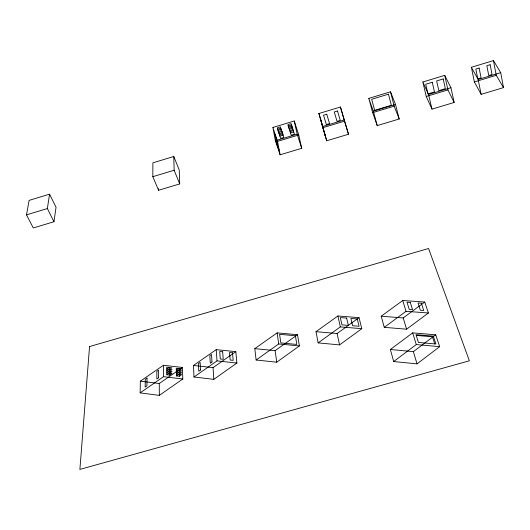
<?xml version="1.0" encoding="UTF-8"?>
<svg xmlns="http://www.w3.org/2000/svg" width="530" height="530" viewBox="0 0 530 530"><rect width="100%" height="100%" fill="white"/><g stroke="black" fill="none" stroke-linecap="round" stroke-linejoin="round"><path stroke-width="0.79" d="M152.819 176.682L152.892 162.829L173.78 156.496L179.239 169.998L179.716 183.903L158.569 190.263L152.819 176.682L174.145 170.243L173.78 156.496M140.139 392.876L140.351 381.169L163.439 365.283L182.439 367.449L182.79 378.99L159.318 395.38L140.139 392.876L163.531 376.678L182.79 378.99M53.974 221.732L56.034 207.21L49.568 194.172L29.123 200.373L26.5 214.855L33.284 227.96L53.974 221.732L47.362 208.548L49.568 194.172M417.044 363.865L439.661 346.666L435.7 334.808L412.671 332.86L390.365 349.495L393.684 361.546L417.044 363.865L413.36 351.648L390.365 349.495M413.36 351.648L435.7 334.808M393.684 361.546L416.275 344.56L439.661 346.666M416.242 335.417L432.407 336.802L433.308 336.119L435.918 344.003L418.428 342.453L416.004 334.642L433.308 336.119M406.589 329.19L428.406 312.991L424.749 302.047L402.734 300.517L381.209 316.218L384.27 327.335L406.589 329.19L403.191 317.927L381.209 316.218M403.191 317.927L424.749 302.047M384.27 327.335L406.053 311.322L428.406 312.991M339.558 344.897L361.785 328.699L359.042 317.649L337.908 315.966L316.006 331.667L318.159 342.89L339.558 344.897L337.1 333.522L359.042 317.649M318.159 342.89L340.333 326.884L361.785 328.699M276.74 362.195L299.39 345.938L297.496 334.715L277.117 332.873L254.804 348.627L256.123 360.016L276.74 362.195L275.13 350.655L297.496 334.715M256.123 360.016L278.72 343.95L299.39 345.938M213.815 379.348L236.897 363.037L235.83 351.655L216.207 349.648L193.49 365.455L193.987 377.002L213.815 379.348L213.053 367.648L235.83 351.655M193.987 377.002L217.002 360.884L236.897 363.037M179.279 374.326L181.638 372.683L176.344 372.067L178.696 370.43M179.173 370.49L181.525 368.86L176.258 368.257L176.43 375.909L179.326 376.254L181.691 374.611L176.391 373.981L178.743 372.345M178.65 368.529L176.298 370.159L181.578 370.768L179.226 372.404M169.62 369.383L171.965 367.76L166.751 367.164L166.844 374.77L169.713 375.114L172.071 373.478L166.824 372.855L169.176 371.232M140.351 381.169L159.278 383.515L182.439 367.449M176.43 375.909L178.796 374.266M169.149 369.33L166.798 370.954L172.038 371.563L169.679 373.193M169.653 371.285L172.005 369.662L166.778 369.052L169.123 367.436M166.844 374.77L169.202 373.14M272.897 127.472L294.249 120.999L298.728 134.964L301.716 148.307L280.092 154.806L275.361 140.748L272.897 127.472L277.554 141.364L280.092 154.806M318.921 113.513L340.439 106.994L348.495 134.236L326.705 140.788L318.921 113.513L326.705 140.788M368.807 98.388L390.504 91.809L395.506 104.456L399.209 118.985L377.227 125.597L372.663 112.645L368.807 98.388L373.332 111.154L377.227 125.597M422.847 81.998L444.743 75.359L450.931 87.715L454.15 102.462L431.97 109.134L426.246 96.46L422.847 81.998L428.551 94.472L431.97 109.134M471.382 67.284L493.457 60.586L500.711 72.676L503.5 87.616L481.134 94.347L474.363 81.931L471.382 67.284L478.146 79.493L481.134 94.347M277.561 129.141L280.754 128.174L280.489 126.849L277.303 127.816L277.561 129.141L280.642 138.403L283.815 137.442L280.754 128.174M288.214 125.915L291.414 124.941L291.129 123.622L287.936 124.596L288.214 125.915L291.235 135.203L294.422 134.242L291.414 124.941M26.5 214.855L47.362 208.548M275.361 140.748L297.164 134.163L294.249 120.999M322.373 126.551L344.354 119.906M373.332 111.154L395.506 104.456M428.551 94.472L450.931 87.715M478.146 79.493L500.711 72.676M277.554 141.364L298.728 134.964M323.194 127.578L344.533 121.138L340.439 106.994M372.663 112.645L394.181 106.146L399.209 118.985M426.246 96.46L447.956 89.908L454.15 102.462M474.363 81.931L496.246 75.326L503.5 87.616M316.006 331.667L337.1 333.522M254.804 348.627L275.13 350.655M193.49 365.455L213.053 367.648M174.145 170.243L179.716 183.903M432.407 336.802L434.746 343.904M297.164 134.163L301.716 148.307M402.734 300.517L406.053 311.322M412.671 332.86L416.275 344.56M344.533 121.138L348.495 134.236M323.36 128.472L323.625 129.452L320.504 119.078L320.763 120.052M325.109 135.057L325.374 136.058L322.233 125.603L322.498 126.591M390.504 91.809L394.181 106.146M337.908 315.966L340.333 326.884M444.743 75.359L447.956 89.908M493.457 60.586L496.246 75.326M277.117 332.873L278.72 343.95M216.207 349.648L217.002 360.884M179.127 368.582L179.326 376.254M169.593 367.489L169.713 375.114M163.439 365.283L163.531 376.678M159.278 383.515L159.318 395.38M158.563 188.614L158.569 190.263M147.015 378.102L146.929 385.84L145.174 387.059L145.273 379.301L147.015 378.102M89.557 346.547L79.884 469.414L469.368 360.804L428.571 248.504L89.557 346.547M200.525 370.019L198.796 371.232L198.425 363.587L200.141 362.394L200.525 370.019M211.993 361.997L210.284 363.196L209.814 355.656L211.51 354.477L211.993 361.997M158.589 377.777L156.847 378.983L156.84 371.338L158.569 370.145L158.589 377.777M388.477 94.181L371.682 99.269L374.657 110.32L391.339 105.278L388.477 94.181M326.758 114.235L323.538 115.209L326.361 124.59L329.567 123.622L326.758 114.235M337.497 110.982L334.271 111.956L337.04 121.363L340.247 120.396L337.497 110.982M432.268 82.269L425.716 84.25L427.968 93.896L434.481 91.922L432.268 82.269M443.199 78.95L436.641 80.944L438.827 90.61L445.352 88.642L443.199 78.95M479.133 68.065L475.834 69.066L477.795 78.837L481.081 77.844L479.133 68.065M490.157 64.726L486.845 65.727L488.746 75.532L492.039 74.538L490.157 64.726M281.258 129.174L278.078 130.142L278.329 131.466L281.523 130.499L281.258 129.174M291.884 125.954L288.691 126.922L288.969 128.247L292.169 127.279L291.884 125.954M282.026 131.493L278.846 132.454L279.105 133.785L282.291 132.825L282.026 131.493M292.633 128.28L289.446 129.247L289.731 130.572L292.918 129.605L292.633 128.28M282.788 133.805L279.615 134.766L279.873 136.097L283.053 135.137L282.788 133.805M293.381 130.599L290.202 131.559L290.486 132.891L293.673 131.93L293.381 130.599M410.286 302.438L406.994 302.213L409.246 309.421L412.572 309.666L410.286 302.438M421.337 303.213L418.011 302.981L420.369 310.242L423.728 310.487L421.337 303.213M346.647 318.079L340.326 317.576L341.963 324.857L348.342 325.387L346.647 318.079M357.266 318.934L350.88 318.424L352.622 325.745L359.068 326.288L357.266 318.934M295.382 335.755L279.575 334.311L280.84 342.903L296.827 344.434L295.382 335.755M222.66 351.781L219.725 351.483L220.281 358.982L223.243 359.294L222.66 351.781M232.504 352.801L229.536 352.496L230.186 360.042L233.18 360.36L232.504 352.801M277.468 142.332L274.354 133.05L277.654 143.325L277.468 142.332M278.727 149.029L275.587 139.695L278.919 150.05L278.727 149.029"/></g></svg>
